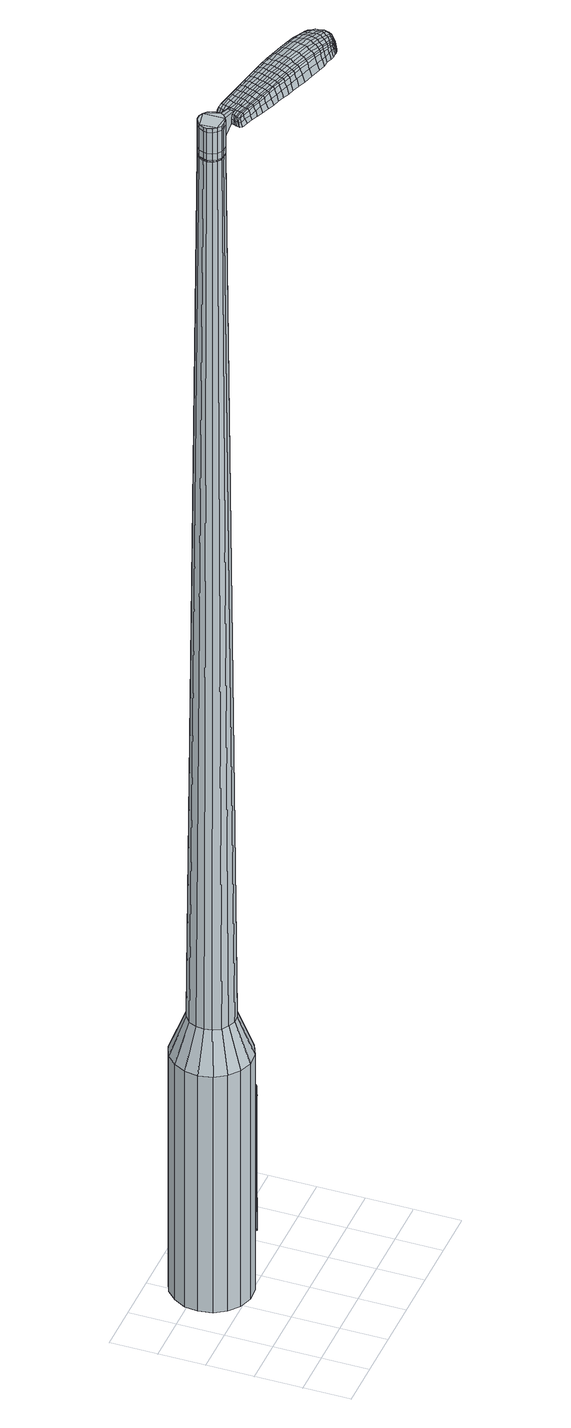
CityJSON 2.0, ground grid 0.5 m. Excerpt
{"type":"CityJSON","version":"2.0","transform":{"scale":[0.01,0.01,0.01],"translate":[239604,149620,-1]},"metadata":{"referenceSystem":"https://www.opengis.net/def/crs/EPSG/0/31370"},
"CityObjects":{
"object1":{"type":"GenericCityObject","attributes":{"cluster":907,"mean_distance_to_centroid":0.371,"new_centroid_x":239604.67,"new_centroid_y":149621.38,"mean_distance_to_camera":8.66,"H1":6.73,"H2":4.65,"Z_final":114.92,"cluster2":-1,"proj_x":239602.88,"proj_y":149626.94,"id_line":43030,"bearing_l":252.15,"distance":5.84,"orientation":"left","G_obj":342.15},"geometry":[{"type":"MultiSurface","lod":"2","boundaries":[[[0,1,2,3]],[[1,4,5,2]],[[4,6,7,5]],[[6,8,9,7]],[[8,10,11,9]],[[10,12,13,11]],[[12,14,15,13]],[[14,16,17,15]],[[16,18,19,17]],[[18,20,21,19]],[[20,22,23,21]],[[22,24,25,23]],[[24,26,27,25]],[[26,28,29,27]],[[28,30,31,29]],[[30,32,33,31]],[[32,34,35,33]],[[34,0,3,35]],[[36,37,38,39]],[[38,40,41,42]],[[41,43,42]],[[42,44,45,46]],[[45,47,46]],[[46,48,49,50]],[[49,51,50]],[[42,46,50,38]],[[50,52,39,38]],[[53,36,39]],[[2,5,7,35]],[[7,9,11,15]],[[11,13,15]],[[15,17,19,23]],[[19,21,23]],[[23,25,27,31]],[[27,29,31]],[[15,23,31,7]],[[31,33,35,7]],[[3,2,35]],[[1,0,54,55]],[[0,34,56,54]],[[34,32,57,56]],[[32,30,58,57]],[[30,28,59,58]],[[28,26,60,59]],[[26,24,61,60]],[[24,22,62,61]],[[22,20,63,62]],[[20,18,64,63]],[[18,16,65,64]],[[16,14,66,65]],[[14,12,67,66]],[[12,10,68,67]],[[10,8,69,68]],[[8,6,70,69]],[[6,4,71,70]],[[4,1,55,71]],[[55,54,72,73]],[[54,56,74,72]],[[56,57,75,74]],[[57,58,76,75]],[[58,59,77,76]],[[59,60,78,77]],[[60,61,79,78]],[[61,62,80,79]],[[62,63,81,80]],[[63,64,82,81]],[[64,65,83,82]],[[65,66,84,83]],[[66,67,85,84]],[[67,68,86,85]],[[68,69,87,86]],[[69,70,88,87]],[[70,71,89,88]],[[71,55,73,89]],[[90,91,92,93]],[[74,94,91,90]],[[75,95,94,74]],[[96,97,95,75]],[[77,98,97,96]],[[99,100,98,77]],[[101,102,100,99]],[[103,104,102,101]],[[105,106,104,103]],[[107,108,106,105]],[[109,110,108,107]],[[111,112,110,109]],[[113,114,112,111]],[[115,116,114,113]],[[117,118,116,115]],[[119,120,118,117]],[[89,121,120,119]],[[93,92,121,89]],[[122,123,124,125]],[[126,122,125,127]],[[128,126,127,129]],[[130,128,129,131]],[[132,130,131,133]],[[134,132,133,135]],[[136,134,135,137]],[[138,136,137,139]],[[140,138,139,141]],[[142,140,141,143]],[[144,142,143,145]],[[146,144,145,147]],[[148,146,147,149]],[[150,148,149,151]],[[152,150,151,153]],[[154,152,153,155]],[[73,72,90,93]],[[72,74,90]],[[76,96,75]],[[76,77,96]],[[78,99,77]],[[78,79,101,99]],[[79,80,103,101]],[[80,81,105,103]],[[81,82,107,105]],[[82,83,109,107]],[[83,84,111,109]],[[84,85,113,111]],[[85,86,115,113]],[[86,87,117,115]],[[87,88,119,117]],[[88,89,119]],[[73,93,89]],[[156,157,92,91]],[[157,121,92]],[[158,120,121]],[[158,159,118,120]],[[159,160,116,118]],[[160,161,114,116]],[[161,162,112,114]],[[162,163,110,112]],[[163,164,108,110]],[[164,165,106,108]],[[165,166,104,106]],[[166,167,102,104]],[[167,168,100,102]],[[168,98,100]],[[169,97,98]],[[169,95,97]],[[156,91,94]],[[39,52,154,170]],[[157,156,171,155]],[[53,39,170,123]],[[156,94,124,171]],[[36,53,123,122]],[[94,95,125,124]],[[37,36,122,126]],[[95,169,127,125]],[[38,37,126,128]],[[169,98,129,127]],[[40,38,128,130]],[[98,168,131,129]],[[41,40,130,132]],[[168,167,133,131]],[[43,41,132,134]],[[167,166,135,133]],[[42,43,134,136]],[[166,165,137,135]],[[44,42,136,138]],[[165,164,139,137]],[[45,44,138,140]],[[164,163,141,139]],[[47,45,140,142]],[[163,162,143,141]],[[46,47,142,144]],[[162,161,145,143]],[[48,46,144,146]],[[161,160,147,145]],[[49,48,146,148]],[[160,159,149,147]],[[51,49,148,150]],[[159,158,151,149]],[[50,51,150,152]],[[158,121,153,151]],[[52,50,152,154]],[[121,157,155,153]],[[154,155,172,173]],[[155,171,174,172]],[[171,124,175,174]],[[124,123,176,175]],[[123,170,177,176]],[[170,154,173,177]],[[178,179,180,181]],[[182,178,181,183]],[[178,182,184,185]],[[179,178,185,186]],[[187,188,189,190]],[[191,187,190,192]],[[187,191,193,194]],[[188,187,194,195]],[[196,197,198,199]],[[200,196,199,201]],[[196,200,202,203]],[[197,196,203,204]],[[205,206,207,208]],[[209,205,208,210]],[[205,209,211,212]],[[206,205,212,213]],[[214,215,216,217]],[[218,214,217,219]],[[214,218,220,221]],[[215,214,221,222]],[[223,224,225,226]],[[227,223,226,228]],[[223,227,229,230]],[[224,223,230,231]],[[232,233,234,235]],[[224,232,235,225]],[[232,224,231,236]],[[233,232,236,237]],[[238,239,240,241]],[[233,238,241,234]],[[238,233,237,242]],[[239,238,242,243]],[[244,182,183,245]],[[239,244,245,240]],[[244,239,243,246]],[[182,244,246,184]],[[247,248,249,250]],[[251,247,250,252]],[[247,251,253,254]],[[248,247,254,255]],[[256,257,258,259]],[[248,256,259,249]],[[256,248,255,260]],[[257,256,260,261]],[[262,263,264,265]],[[257,262,265,258]],[[262,257,261,266]],[[263,262,266,267]],[[268,269,270,271]],[[263,268,271,264]],[[268,263,267,272]],[[269,268,272,273]],[[274,179,186,275]],[[269,274,275,270]],[[274,269,273,276]],[[179,274,276,180]],[[277,278,279,280]],[[281,277,280,282]],[[277,281,283,284]],[[278,277,284,285]],[[286,287,288,289]],[[278,286,289,279]],[[286,278,285,290]],[[287,286,290,291]],[[292,293,294,295]],[[287,292,295,288]],[[292,287,291,296]],[[293,292,296,297]],[[298,191,192,299]],[[293,298,299,294]],[[298,293,297,300]],[[191,298,300,193]],[[301,302,303,304]],[[305,301,304,306]],[[301,305,307,308]],[[302,301,308,309]],[[310,311,312,313]],[[302,310,313,303]],[[310,302,309,314]],[[311,310,314,315]],[[316,317,318,319]],[[311,316,319,312]],[[316,311,315,320]],[[317,316,320,321]],[[322,323,324,325]],[[317,322,325,318]],[[322,317,321,326]],[[323,322,326,327]],[[328,188,195,329]],[[323,328,329,324]],[[328,323,327,330]],[[188,328,330,189]],[[331,217,216,332]],[[333,331,332,334]],[[331,333,335,336]],[[217,331,336,219]],[[337,333,334,338]],[[339,337,338,340]],[[337,339,341,342]],[[333,337,342,335]],[[343,339,340,344]],[[345,343,344,346]],[[343,345,347,348]],[[339,343,348,341]],[[349,345,346,350]],[[351,349,350,352]],[[349,351,353,354]],[[345,349,354,347]],[[355,351,352,356]],[[206,355,356,207]],[[355,206,213,357]],[[351,355,357,353]],[[358,359,204,203]],[[360,358,203,202]],[[358,360,361,362]],[[359,358,362,363]],[[364,365,363,362]],[[366,364,362,361]],[[364,366,367,368]],[[365,364,368,369]],[[370,371,369,368]],[[372,370,368,367]],[[370,372,373,374]],[[371,370,374,375]],[[376,377,375,374]],[[378,376,374,373]],[[376,378,211,209]],[[377,376,209,210]],[[379,380,381,382]],[[281,379,382,283]],[[379,281,282,383]],[[380,379,383,384]],[[385,200,201,386]],[[380,385,386,381]],[[385,380,384,387]],[[200,385,387,202]],[[388,389,390,391]],[[227,388,391,229]],[[388,227,228,392]],[[389,388,392,393]],[[394,395,396,397]],[[389,394,397,390]],[[394,389,393,398]],[[395,394,398,399]],[[400,197,204,401]],[[395,400,401,396]],[[400,395,399,402]],[[197,400,402,198]],[[403,404,405,406]],[[185,403,406,186]],[[403,185,184,407]],[[404,403,407,408]],[[409,410,411,412]],[[404,409,412,405]],[[409,404,408,413]],[[410,409,413,414]],[[415,208,207,416]],[[410,415,416,411]],[[415,410,414,417]],[[208,415,417,210]],[[418,419,420,421]],[[190,418,421,192]],[[418,190,189,422]],[[419,418,422,423]],[[424,212,211,425]],[[419,424,425,420]],[[424,419,423,426]],[[212,424,426,213]],[[427,428,429,430]],[[305,427,430,307]],[[427,305,306,431]],[[428,427,431,432]],[[433,218,219,434]],[[428,433,434,429]],[[433,428,432,435]],[[218,433,435,220]],[[436,437,438,439]],[[251,436,439,253]],[[436,251,252,440]],[[437,436,440,441]],[[442,443,444,445]],[[437,442,445,438]],[[442,437,441,446]],[[443,442,446,447]],[[448,215,222,449]],[[443,448,449,444]],[[448,443,447,450]],[[215,448,450,216]],[[451,452,441,440]],[[250,451,440,252]],[[451,250,249,453]],[[452,451,453,454]],[[455,456,447,446]],[[452,455,446,441]],[[455,452,454,457]],[[456,455,457,458]],[[459,332,216,450]],[[456,459,450,447]],[[459,456,458,460]],[[332,459,460,334]],[[461,462,463,464]],[[308,461,464,309]],[[461,308,307,430]],[[462,461,430,429]],[[465,336,335,466]],[[462,465,466,463]],[[465,462,429,434]],[[336,465,434,219]],[[467,468,454,453]],[[259,467,453,249]],[[467,259,258,469]],[[468,467,469,470]],[[471,472,458,457]],[[468,471,457,454]],[[471,468,470,473]],[[472,471,473,474]],[[475,338,334,460]],[[472,475,460,458]],[[475,472,474,476]],[[338,475,476,340]],[[477,478,479,480]],[[314,477,480,315]],[[477,314,309,464]],[[478,477,464,463]],[[481,342,341,482]],[[478,481,482,479]],[[481,478,463,466]],[[342,481,466,335]],[[483,484,470,469]],[[265,483,469,258]],[[483,265,264,485]],[[484,483,485,486]],[[487,488,474,473]],[[484,487,473,470]],[[487,484,486,489]],[[488,487,489,490]],[[491,344,340,476]],[[488,491,476,474]],[[491,488,490,492]],[[344,491,492,346]],[[493,494,495,496]],[[320,493,496,321]],[[493,320,315,480]],[[494,493,480,479]],[[497,348,347,498]],[[494,497,498,495]],[[497,494,479,482]],[[348,497,482,341]],[[499,500,486,485]],[[271,499,485,264]],[[499,271,270,501]],[[500,499,501,502]],[[503,504,490,489]],[[500,503,489,486]],[[503,500,502,505]],[[504,503,505,506]],[[507,350,346,492]],[[504,507,492,490]],[[507,504,506,508]],[[350,507,508,352]],[[509,510,511,512]],[[326,509,512,327]],[[509,326,321,496]],[[510,509,496,495]],[[513,354,353,514]],[[510,513,514,511]],[[513,510,495,498]],[[354,513,498,347]],[[515,516,502,501]],[[275,515,501,270]],[[515,275,186,406]],[[516,515,406,405]],[[517,518,506,505]],[[516,517,505,502]],[[517,516,405,412]],[[518,517,412,411]],[[519,356,352,508]],[[518,519,508,506]],[[519,518,411,416]],[[356,519,416,207]],[[520,521,423,422]],[[330,520,422,189]],[[520,330,327,512]],[[521,520,512,511]],[[522,357,213,426]],[[521,522,426,423]],[[522,521,511,514]],[[357,522,514,353]],[[523,524,384,383]],[[280,523,383,282]],[[523,280,279,525]],[[524,523,525,526]],[[527,360,202,387]],[[524,527,387,384]],[[527,524,526,528]],[[360,527,528,361]],[[529,530,531,532]],[[230,529,532,231]],[[529,230,229,391]],[[530,529,391,390]],[[533,534,535,536]],[[530,533,536,531]],[[533,530,390,397]],[[534,533,397,396]],[[537,359,363,538]],[[534,537,538,535]],[[537,534,396,401]],[[359,537,401,204]],[[539,540,526,525]],[[289,539,525,279]],[[539,289,288,541]],[[540,539,541,542]],[[543,366,361,528]],[[540,543,528,526]],[[543,540,542,544]],[[366,543,544,367]],[[545,546,547,548]],[[236,545,548,237]],[[545,236,231,532]],[[546,545,532,531]],[[549,550,551,552]],[[546,549,552,547]],[[549,546,531,536]],[[550,549,536,535]],[[553,365,369,554]],[[550,553,554,551]],[[553,550,535,538]],[[365,553,538,363]],[[555,556,542,541]],[[295,555,541,288]],[[555,295,294,557]],[[556,555,557,558]],[[559,372,367,544]],[[556,559,544,542]],[[559,556,558,560]],[[372,559,560,373]],[[561,562,563,564]],[[242,561,564,243]],[[561,242,237,548]],[[562,561,548,547]],[[565,566,567,568]],[[562,565,568,563]],[[565,562,547,552]],[[566,565,552,551]],[[569,371,375,570]],[[566,569,570,567]],[[569,566,551,554]],[[371,569,554,369]],[[571,572,558,557]],[[299,571,557,294]],[[571,299,192,421]],[[572,571,421,420]],[[573,378,373,560]],[[572,573,560,558]],[[573,572,420,425]],[[378,573,425,211]],[[574,575,408,407]],[[246,574,407,184]],[[574,246,243,564]],[[575,574,564,563]],[[576,577,414,413]],[[575,576,413,408]],[[576,575,563,568]],[[577,576,568,567]],[[578,377,210,417]],[[577,578,417,414]],[[578,577,567,570]],[[377,578,570,375]],[[579,580,581,582]],[[582,581,583,584]],[[585,583,581,586]],[[586,581,580,587]],[[588,589,590,591]],[[591,590,592,593]],[[594,592,590,595]],[[595,590,589,596]],[[597,598,599,600]],[[600,599,601,602]],[[603,601,599,604]],[[604,599,598,605]],[[606,607,608,609]],[[609,608,610,611]],[[612,610,608,613]],[[613,608,607,614]],[[615,616,617,618]],[[618,617,619,620]],[[621,619,617,622]],[[622,617,616,623]],[[624,625,626,627]],[[627,626,628,629]],[[630,628,626,631]],[[631,626,625,632]],[[633,634,635,636]],[[636,635,625,624]],[[632,625,635,637]],[[637,635,634,638]],[[639,640,641,642]],[[642,641,634,633]],[[638,634,641,643]],[[643,641,640,644]],[[584,583,645,646]],[[646,645,640,639]],[[644,640,645,647]],[[647,645,583,585]],[[648,649,650,651]],[[651,650,652,653]],[[654,652,650,655]],[[655,650,649,656]],[[657,658,659,660]],[[660,659,649,648]],[[656,649,659,661]],[[661,659,658,662]],[[663,664,665,666]],[[666,665,658,657]],[[662,658,665,667]],[[667,665,664,668]],[[669,670,671,672]],[[672,671,664,663]],[[668,664,671,673]],[[673,671,670,674]],[[587,580,675,676]],[[676,675,670,669]],[[674,670,675,677]],[[677,675,580,579]],[[678,679,680,681]],[[681,680,682,683]],[[684,682,680,685]],[[685,680,679,686]],[[687,688,689,690]],[[690,689,679,678]],[[686,679,689,691]],[[691,689,688,692]],[[693,694,695,696]],[[696,695,688,687]],[[692,688,695,697]],[[697,695,694,698]],[[593,592,699,700]],[[700,699,694,693]],[[698,694,699,701]],[[701,699,592,594]],[[702,703,704,705]],[[705,704,706,707]],[[708,706,704,709]],[[709,704,703,710]],[[711,712,713,714]],[[714,713,703,702]],[[710,703,713,715]],[[715,713,712,716]],[[717,718,719,720]],[[720,719,712,711]],[[716,712,719,721]],[[721,719,718,722]],[[723,724,725,726]],[[726,725,718,717]],[[722,718,725,727]],[[727,725,724,728]],[[596,589,729,730]],[[730,729,724,723]],[[728,724,729,731]],[[731,729,589,588]],[[615,618,177,732]],[[732,177,733,734]],[[735,733,177,176]],[[176,177,618,620]],[[734,733,736,737]],[[737,736,738,739]],[[740,738,736,741]],[[741,736,733,735]],[[739,738,742,743]],[[743,742,744,745]],[[746,744,742,747]],[[747,742,738,740]],[[745,744,748,749]],[[749,748,750,751]],[[752,750,748,753]],[[753,748,744,746]],[[751,750,754,755]],[[755,754,607,606]],[[614,607,754,756]],[[756,754,750,752]],[[605,757,758,604]],[[604,758,759,603]],[[760,759,758,761]],[[761,758,757,762]],[[762,763,764,761]],[[761,764,765,760]],[[766,765,764,767]],[[767,764,763,768]],[[768,769,770,767]],[[767,770,771,766]],[[772,771,770,773]],[[773,770,769,774]],[[774,775,776,773]],[[773,776,777,772]],[[612,777,776,610]],[[610,776,775,611]],[[778,779,780,781]],[[781,780,682,684]],[[683,682,780,782]],[[782,780,779,783]],[[602,601,784,785]],[[785,784,779,778]],[[783,779,784,786]],[[786,784,601,603]],[[787,788,789,790]],[[790,789,628,630]],[[629,628,789,791]],[[791,789,788,792]],[[793,794,795,796]],[[796,795,788,787]],[[792,788,795,797]],[[797,795,794,798]],[[605,598,799,800]],[[800,799,794,793]],[[798,794,799,801]],[[801,799,598,597]],[[802,803,804,805]],[[805,804,586,587]],[[585,586,804,806]],[[806,804,803,807]],[[808,809,810,811]],[[811,810,803,802]],[[807,803,810,812]],[[812,810,809,813]],[[606,609,814,815]],[[815,814,809,808]],[[813,809,814,816]],[[816,814,609,611]],[[817,818,819,820]],[[820,819,591,593]],[[588,591,819,821]],[[821,819,818,822]],[[612,613,823,824]],[[824,823,818,817]],[[822,818,823,825]],[[825,823,613,614]],[[826,827,706,828]],[[828,706,708]],[[707,706,827,829]],[[620,619,830,831]],[[831,830,827,826]],[[829,827,830,832]],[[832,830,619,621]],[[833,834,652,835]],[[835,652,654]],[[653,652,836]],[[836,652,834,837]],[[838,839,840,841]],[[841,840,834,833]],[[837,834,840,842]],[[842,840,839,843]],[[623,616,844,845]],[[845,844,839,838]],[[843,839,844,846]],[[846,844,616,615]],[[837,847,848,836]],[[836,848,651,653]],[[648,651,848,849]],[[848,847,849]],[[843,850,851,842]],[[842,851,847,837]],[[849,847,851,852]],[[852,851,850,853]],[[615,732,173,846]],[[846,173,850,843]],[[853,850,173,854]],[[854,173,732,734]],[[855,856,857,858]],[[858,857,709,710]],[[708,709,857,828]],[[828,857,856,826]],[[735,176,859,860]],[[860,859,856,855]],[[826,856,859,831]],[[831,859,176,620]],[[861,862,849]],[[849,862,660,648]],[[657,660,862,863]],[[863,862,861,864]],[[853,865,866,852]],[[852,866,861,849]],[[864,861,866,867]],[[867,866,865,868]],[[734,737,869,854]],[[854,869,865,853]],[[868,865,869,870]],[[870,869,737,739]],[[871,872,873,874]],[[874,873,715,716]],[[710,715,873,858]],[[858,873,872,855]],[[740,741,875,876]],[[876,875,872,871]],[[855,872,875,860]],[[860,875,741,735]],[[864,877,878,863]],[[863,878,666,657]],[[663,666,878,879]],[[879,878,877,880]],[[868,881,882,867]],[[867,882,877,864]],[[880,877,882,883]],[[883,882,881,884]],[[739,743,885,870]],[[870,885,881,868]],[[884,881,885,886]],[[886,885,743,745]],[[887,888,889,890]],[[890,889,721,722]],[[716,721,889,874]],[[874,889,888,871]],[[746,747,891,892]],[[892,891,888,887]],[[871,888,891,876]],[[876,891,747,740]],[[880,893,894,879]],[[879,894,672,663]],[[669,672,894,895]],[[895,894,893,896]],[[884,897,898,883]],[[883,898,893,880]],[[896,893,898,899]],[[899,898,897,900]],[[745,749,901,886]],[[886,901,897,884]],[[900,897,901,902]],[[902,901,749,751]],[[903,904,905,906]],[[906,905,727,728]],[[722,727,905,890]],[[890,905,904,887]],[[752,753,907,908]],[[908,907,904,903]],[[887,904,907,892]],[[892,907,753,746]],[[896,909,910,895]],[[895,910,676,669]],[[587,676,910,805]],[[805,910,909,802]],[[900,911,912,899]],[[899,912,909,896]],[[802,909,912,811]],[[811,912,911,808]],[[751,755,913,902]],[[902,913,911,900]],[[808,911,913,815]],[[815,913,755,606]],[[822,914,915,821]],[[821,915,731,588]],[[728,731,915,906]],[[906,915,914,903]],[[614,756,916,825]],[[825,916,914,822]],[[903,914,916,908]],[[908,916,756,752]],[[783,917,918,782]],[[782,918,681,683]],[[678,681,918,919]],[[919,918,917,920]],[[603,759,921,786]],[[786,921,917,783]],[[920,917,921,922]],[[922,921,759,760]],[[923,924,925,926]],[[926,925,631,632]],[[630,631,925,790]],[[790,925,924,787]],[[927,928,929,930]],[[930,929,924,923]],[[787,924,929,796]],[[796,929,928,793]],[[762,757,931,932]],[[932,931,928,927]],[[793,928,931,800]],[[800,931,757,605]],[[920,933,934,919]],[[919,934,690,678]],[[687,690,934,935]],[[935,934,933,936]],[[760,765,937,922]],[[922,937,933,920]],[[936,933,937,938]],[[938,937,765,766]],[[939,940,941,942]],[[942,941,637,638]],[[632,637,941,926]],[[926,941,940,923]],[[943,944,945,946]],[[946,945,940,939]],[[923,940,945,930]],[[930,945,944,927]],[[768,763,947,948]],[[948,947,944,943]],[[927,944,947,932]],[[932,947,763,762]],[[936,949,950,935]],[[935,950,696,687]],[[693,696,950,951]],[[951,950,949,952]],[[766,771,953,938]],[[938,953,949,936]],[[952,949,953,954]],[[954,953,771,772]],[[955,956,957,958]],[[958,957,643,644]],[[638,643,957,942]],[[942,957,956,939]],[[959,960,961,962]],[[962,961,956,955]],[[939,956,961,946]],[[946,961,960,943]],[[774,769,963,964]],[[964,963,960,959]],[[943,960,963,948]],[[948,963,769,768]],[[952,965,966,951]],[[951,966,700,693]],[[593,700,966,820]],[[820,966,965,817]],[[772,777,967,954]],[[954,967,965,952]],[[817,965,967,824]],[[824,967,777,612]],[[807,968,969,806]],[[806,969,647,585]],[[644,647,969,958]],[[958,969,968,955]],[[813,970,971,812]],[[812,971,968,807]],[[955,968,971,962]],[[962,971,970,959]],[[611,775,972,816]],[[816,972,970,813]],[[959,970,972,964]],[[964,972,775,774]],[[579,582,181,180]],[[582,584,183,181]],[[594,595,194,193]],[[595,596,195,194]],[[597,600,199,198]],[[600,602,201,199]],[[621,622,221,220]],[[622,623,222,221]],[[624,627,226,225]],[[627,629,228,226]],[[633,636,235,234]],[[636,624,225,235]],[[639,642,241,240]],[[642,633,234,241]],[[584,646,245,183]],[[646,639,240,245]],[[654,655,254,253]],[[655,656,255,254]],[[656,661,260,255]],[[661,662,261,260]],[[662,667,266,261]],[[667,668,267,266]],[[668,673,272,267]],[[673,674,273,272]],[[674,677,276,273]],[[677,579,180,276]],[[684,685,284,283]],[[685,686,285,284]],[[686,691,290,285]],[[691,692,291,290]],[[692,697,296,291]],[[697,698,297,296]],[[698,701,300,297]],[[701,594,193,300]],[[702,705,304,303]],[[705,707,306,304]],[[711,714,313,312]],[[714,702,303,313]],[[717,720,319,318]],[[720,711,312,319]],[[723,726,325,324]],[[726,717,318,325]],[[596,730,329,195]],[[730,723,324,329]],[[778,781,382,381]],[[781,684,283,382]],[[602,785,386,201]],[[785,778,381,386]],[[629,791,392,228]],[[791,792,393,392]],[[792,797,398,393]],[[797,798,399,398]],[[798,801,402,399]],[[801,597,198,402]],[[707,431,306]],[[707,829,432,431]],[[829,832,435,432]],[[832,621,220,435]],[[833,835,439,438]],[[835,654,253,439]],[[838,841,445,444]],[[841,833,438,445]],[[623,845,449,222]],[[845,838,444,449]],[[973,974,975,976]],[[977,978,976,975]],[[979,980,981,982]],[[983,984,985,986]],[[974,987,988,975]],[[989,977,975,988]],[[990,979,982,991]],[[992,993,984,983]],[[987,994,995,988]],[[995,996,989,988]],[[997,990,991,998]],[[999,993,992,1000]],[[994,1001,1002,995]],[[1002,1003,996,995]],[[1004,997,998,1005]],[[1006,999,1000,1007]],[[1008,1009,1010,1011]],[[1012,1013,1009,1008]],[[1012,1014,1015,1013]],[[1014,1016,1017,1015]],[[1018,1019,1020,1021]],[[1022,1023,1019,1018]],[[1024,1025,1023,1022]],[[1026,1027,1025,1024]],[[1021,1010,1009,1018]],[[1018,1009,1013,1022]],[[1013,1015,1024,1022]],[[1015,1017,1026,1024]],[[982,981,978,977]],[[991,982,977,989]],[[996,998,991,989]],[[1003,1005,998,996]],[[983,986,980,979]],[[992,983,979,990]],[[1000,992,990,997]],[[1007,1000,997,1004]],[[984,1008,1011,985]],[[993,1012,1008,984]],[[1014,1012,993,999]],[[1016,1014,999,1006]],[[1028,1029,1030,1031]],[[1030,1032,1033,1034]],[[1030,1034,1035,1036]],[[1030,1036,1031]],[[1037,1028,1031,1038]],[[1039,1038,1031,1040]],[[1041,1040,1031]],[[1042,1030,1029,1043]],[[1044,1042,1043,1045]],[[1046,1044,1045,1047]],[[1048,1046,1047,1049]],[[1050,1048,1049,1051]],[[1051,1052,1053,1054]],[[1051,1054,1055,1056]],[[1051,1056,1057,1058]],[[1057,1059,1060,1061]],[[1057,1061,1062,1063]],[[1057,1063,1058]],[[1051,1058,1050]],[[1064,1065,1029,1028]],[[1066,1067,1032,1030]],[[1068,1069,1041,1031]],[[1065,1070,1043,1029]],[[1071,1066,1030,1042]],[[1070,1072,1045,1043]],[[1073,1071,1042,1044]],[[1072,1074,1047,1045]],[[1075,1073,1044,1046]],[[1074,1076,1049,1047]],[[1077,1075,1046,1048]],[[1076,1078,1051,1049]],[[1079,1077,1048,1050]],[[1078,1080,1052,1051]],[[1081,1082,1059,1057]],[[1083,1079,1050,1058]],[[1053,1052,1080,1084]],[[1054,1053,1084,1085]],[[1055,1054,1085,1086]],[[1056,1055,1086,1087]],[[1057,1056,1087,1081]],[[1088,1064,1028,1037]],[[1089,1088,1037,1038]],[[1090,1089,1038,1039]],[[1091,1090,1039,1040]],[[1069,1091,1040,1041]],[[1033,1032,1067,1092]],[[1060,1059,1082,1093]],[[1034,1033,1092,1094]],[[1035,1034,1094,1095]],[[1036,1035,1095,1096]],[[1031,1036,1096,1068]],[[1061,1060,1093,1097]],[[1062,1061,1097,1098]],[[1063,1062,1098,1099]],[[1058,1063,1099,1083]]]}]}
},
"vertices":[
[109,126,384],[102,113,384],[102,113,96],[109,126,96],[91,104,384],[91,104,96],[78,98,384],[78,98,96],[63,97,384],[63,97,96],[49,102,384],[49,102,96],[38,111,384],[38,111,96],[30,123,384],[30,123,96],[27,138,384],[27,138,96],[29,152,384],[29,152,96],[36,165,384],[36,165,96],[46,175,384],[46,175,96],[60,181,384],[60,181,96],[75,181,384],[75,181,96],[89,177,384],[89,177,96],[100,168,384],[100,168,96],[108,155,384],[108,155,96],[111,141,384],[111,141,96],[81,144,1524],[79,148,1524],[75,151,1524],[82,135,1524],[71,153,1524],[66,153,1524],[58,148,1524],[62,151,1524],[56,143,1524],[55,139,1524],[59,130,1524],[56,134,1524],[63,127,1524],[67,126,1524],[76,128,1524],[72,126,1524],[80,131,1524],[82,140,1524],[93,132,429],[89,124,429],[94,140,429],[92,149,429],[88,156,429],[81,162,429],[72,164,429],[64,164,429],[56,161,429],[49,155,429],[45,147,429],[44,138,429],[46,130,429],[50,122,429],[57,117,429],[65,114,429],[74,115,429],[82,118,429],[82,135,1483],[80,131,1483],[82,140,1483],[81,144,1483],[79,148,1483],[75,151,1483],[71,153,1483],[66,153,1483],[62,151,1483],[58,148,1483],[56,143,1483],[55,139,1483],[56,134,1483],[59,130,1483],[63,127,1483],[67,126,1483],[72,126,1483],[76,128,1483],[81,135,1483],[81,135,1485],[79,131,1485],[79,131,1483],[82,140,1485],[81,144,1485],[78,148,1483],[78,148,1485],[75,151,1485],[71,152,1483],[71,152,1485],[66,152,1483],[66,152,1485],[62,150,1483],[62,150,1485],[59,147,1483],[59,147,1485],[57,143,1483],[57,143,1485],[56,139,1483],[56,139,1485],[57,134,1483],[57,134,1485],[59,131,1483],[59,131,1485],[63,128,1483],[63,128,1485],[67,127,1483],[67,127,1485],[72,127,1483],[72,127,1485],[76,128,1485],[81,144,1519],[82,140,1519],[82,140,1493],[81,144,1493],[79,148,1519],[79,148,1493],[75,151,1519],[75,151,1493],[71,153,1519],[71,153,1493],[66,153,1519],[66,153,1493],[62,151,1519],[62,151,1493],[58,148,1519],[58,148,1493],[56,143,1519],[56,143,1493],[55,139,1519],[55,139,1493],[56,134,1519],[56,134,1493],[59,130,1519],[59,130,1493],[63,127,1519],[63,127,1493],[67,126,1519],[67,126,1493],[72,126,1519],[72,126,1493],[76,128,1519],[76,128,1493],[80,131,1519],[80,131,1493],[82,135,1485],[80,131,1485],[72,126,1485],[67,126,1485],[63,127,1485],[59,130,1485],[56,134,1485],[55,139,1485],[56,143,1485],[58,148,1485],[62,151,1485],[66,153,1485],[71,153,1485],[79,148,1485],[82,135,1519],[82,135,1493],[99,126,1513],[99,126,1518],[100,130,1513],[101,133,1513],[101,133,1518],[100,130,1518],[164,88,1519],[157,91,1518],[158,89,1509],[165,86,1510],[172,85,1519],[173,83,1510],[172,87,1526],[164,90,1525],[157,92,1525],[176,125,1519],[169,127,1518],[168,126,1525],[175,124,1525],[184,122,1519],[183,121,1526],[186,123,1510],[178,126,1510],[171,128,1509],[241,86,1519],[239,82,1519],[240,82,1513],[241,85,1513],[241,90,1519],[242,90,1513],[239,90,1524],[239,86,1524],[238,83,1524],[170,108,1530],[163,110,1529],[162,107,1529],[169,105,1530],[179,105,1531],[178,102,1531],[180,109,1530],[171,112,1530],[164,114,1529],[93,133,1512],[92,130,1512],[93,130,1517],[94,132,1517],[94,136,1512],[95,135,1517],[95,136,1506],[94,133,1506],[93,130,1506],[221,71,1519],[218,72,1519],[218,70,1512],[221,70,1512],[223,71,1518],[224,70,1512],[223,72,1522],[221,73,1523],[218,73,1524],[213,73,1519],[207,74,1519],[208,73,1512],[213,71,1512],[213,74,1524],[207,76,1525],[202,76,1519],[194,78,1519],[195,76,1511],[202,74,1511],[201,77,1526],[194,80,1526],[183,82,1519],[184,80,1510],[183,83,1526],[95,115,1513],[102,112,1513],[102,113,1518],[95,116,1517],[90,117,1512],[91,118,1516],[91,116,1506],[96,113,1507],[103,111,1507],[109,109,1514],[116,107,1515],[116,108,1520],[109,111,1519],[110,108,1507],[117,105,1507],[123,104,1515],[130,101,1516],[130,103,1522],[123,105,1521],[124,102,1508],[131,99,1508],[137,98,1517],[144,96,1517],[143,98,1524],[137,100,1523],[138,97,1508],[145,94,1509],[151,93,1518],[150,95,1524],[151,91,1509],[233,105,1519],[230,107,1519],[229,105,1524],[232,104,1523],[235,104,1518],[234,103,1522],[236,105,1512],[234,106,1512],[231,107,1512],[225,108,1519],[220,111,1519],[219,110,1525],[224,107,1524],[226,109,1512],[221,112,1512],[214,113,1519],[207,115,1519],[205,114,1526],[213,112,1526],[216,114,1511],[208,116,1511],[196,119,1519],[194,118,1526],[197,120,1510],[105,144,1513],[112,142,1513],[113,142,1507],[106,144,1507],[99,145,1512],[100,145,1506],[100,144,1516],[104,143,1517],[111,141,1518],[119,140,1514],[126,138,1515],[128,139,1507],[121,141,1507],[118,139,1519],[125,137,1520],[134,136,1515],[141,134,1516],[142,135,1508],[135,137,1508],[133,135,1521],[140,133,1522],[148,132,1517],[155,130,1517],[157,131,1509],[150,133,1508],[147,131,1523],[154,129,1524],[162,129,1518],[164,130,1509],[161,127,1524],[99,131,1519],[99,128,1519],[106,128,1520],[106,126,1520],[107,131,1520],[100,133,1519],[114,126,1522],[113,124,1522],[121,124,1523],[120,121,1523],[122,127,1523],[115,129,1521],[128,122,1524],[127,119,1524],[135,119,1525],[134,117,1525],[136,123,1525],[129,125,1524],[142,117,1526],[141,114,1526],[149,115,1527],[148,112,1527],[150,118,1527],[143,120,1526],[156,113,1528],[155,110,1528],[157,116,1528],[236,87,1527],[235,84,1527],[236,91,1526],[232,93,1527],[232,88,1528],[231,85,1528],[226,90,1529],[225,87,1529],[226,94,1528],[220,97,1530],[219,93,1530],[218,89,1530],[212,95,1531],[211,91,1531],[213,99,1530],[204,102,1531],[203,98,1531],[202,94,1531],[191,102,1531],[190,98,1531],[192,105,1531],[236,102,1518],[238,99,1519],[239,100,1513],[238,103,1513],[235,102,1523],[236,99,1523],[240,95,1519],[241,95,1513],[238,95,1524],[226,71,1518],[228,72,1518],[227,73,1523],[225,73,1523],[226,70,1513],[229,71,1513],[232,74,1519],[235,76,1519],[233,77,1524],[230,75,1523],[232,73,1513],[236,76,1513],[237,79,1519],[236,79,1524],[238,79,1513],[164,91,1528],[165,93,1528],[158,96,1528],[157,94,1527],[172,89,1528],[173,90,1529],[166,96,1529],[167,99,1530],[160,101,1529],[159,98,1528],[174,93,1529],[175,96,1530],[168,102,1530],[161,104,1529],[177,99,1531],[174,122,1528],[173,120,1529],[182,117,1529],[182,120,1528],[167,124,1527],[166,122,1528],[172,116,1529],[181,114,1530],[165,118,1528],[97,144,1512],[96,142,1512],[97,141,1517],[98,143,1517],[98,145,1506],[97,143,1506],[95,139,1512],[96,138,1517],[96,139,1506],[89,119,1512],[89,120,1512],[90,119,1506],[89,118,1506],[90,119,1517],[90,121,1517],[90,123,1512],[91,125,1512],[91,124,1506],[90,122,1506],[91,123,1517],[92,125,1517],[91,128,1512],[92,127,1506],[93,128,1517],[95,117,1519],[96,119,1519],[102,115,1520],[103,116,1520],[96,121,1519],[97,123,1519],[103,118,1520],[104,121,1520],[98,126,1519],[105,123,1520],[103,142,1519],[102,140,1519],[110,138,1520],[110,140,1520],[101,137,1519],[109,135,1520],[109,112,1521],[110,114,1521],[116,109,1522],[117,111,1522],[110,116,1521],[111,118,1521],[117,113,1522],[118,116,1523],[112,121,1522],[119,119,1523],[117,138,1521],[117,136,1521],[124,134,1522],[125,136,1522],[116,133,1521],[123,130,1522],[123,107,1523],[123,109,1523],[130,104,1524],[130,106,1524],[124,111,1523],[125,114,1524],[131,108,1525],[132,111,1525],[126,116,1524],[133,114,1525],[132,134,1523],[131,132,1523],[138,130,1524],[139,132,1524],[130,128,1524],[137,126,1525],[137,102,1525],[137,103,1525],[144,99,1526],[144,101,1526],[138,106,1526],[139,109,1526],[145,103,1527],[146,106,1527],[140,111,1526],[147,109,1527],[146,130,1525],[145,128,1525],[152,126,1526],[153,128,1526],[144,124,1526],[151,122,1527],[150,96,1527],[151,98,1527],[152,101,1527],[153,104,1528],[154,107,1528],[160,126,1527],[159,124,1527],[158,120,1528],[233,103,1525],[234,100,1525],[229,104,1526],[230,102,1526],[236,96,1526],[232,97,1527],[222,73,1525],[225,74,1525],[221,75,1526],[219,74,1525],[228,76,1525],[231,78,1526],[227,79,1527],[224,77,1526],[233,80,1526],[229,82,1527],[225,106,1526],[225,104,1527],[219,108,1527],[219,106,1528],[226,99,1528],[220,102,1529],[214,75,1526],[216,76,1527],[210,78,1528],[208,77,1527],[218,78,1527],[221,81,1528],[214,83,1529],[212,80,1528],[223,84,1528],[216,86,1530],[213,110,1528],[213,108,1529],[205,113,1528],[205,110,1529],[213,104,1529],[205,106,1530],[202,78,1528],[204,80,1528],[196,82,1529],[194,81,1528],[206,82,1529],[208,85,1530],[199,88,1530],[197,85,1530],[209,88,1530],[201,91,1531],[194,116,1529],[194,114,1529],[193,110,1530],[183,85,1528],[184,86,1529],[186,89,1530],[187,92,1530],[189,95,1531],[159,91,1509],[158,93,1518],[165,90,1518],[166,88,1509],[173,87,1519],[174,85,1510],[172,89,1525],[164,92,1525],[158,94,1525],[167,124,1525],[169,125,1518],[176,123,1518],[174,122,1525],[184,120,1519],[183,119,1525],[186,121,1510],[177,124,1509],[170,126,1509],[238,83,1513],[237,83,1519],[238,86,1519],[239,86,1513],[239,90,1519],[239,90,1513],[237,90,1524],[237,87,1524],[236,83,1524],[162,107,1528],[163,110,1528],[170,108,1529],[169,105,1529],[179,105,1529],[178,102,1529],[180,109,1529],[171,111,1529],[164,114,1528],[95,129,1516],[94,130,1512],[95,132,1512],[96,132,1516],[96,135,1512],[97,134,1516],[97,135,1506],[96,132,1506],[95,129,1506],[218,72,1512],[218,74,1519],[221,73,1518],[221,72,1512],[223,73,1518],[223,72,1512],[223,74,1522],[221,75,1523],[218,75,1523],[208,74,1512],[208,76,1519],[213,75,1519],[214,73,1512],[213,76,1524],[208,78,1525],[195,78,1511],[195,80,1519],[202,78,1519],[203,76,1511],[202,79,1525],[194,81,1526],[184,83,1519],[185,82,1510],[183,85,1526],[103,115,1518],[103,114,1513],[96,117,1513],[96,118,1517],[91,119,1512],[92,119,1515],[92,117,1506],[97,115,1506],[104,112,1507],[117,110,1520],[117,108,1514],[110,111,1514],[110,112,1519],[111,110,1507],[118,107,1507],[131,104,1522],[131,103,1516],[124,106,1515],[124,107,1521],[125,104,1508],[132,101,1508],[144,99,1523],[145,98,1517],[138,100,1516],[137,102,1522],[138,98,1508],[145,96,1508],[151,95,1517],[151,97,1524],[152,93,1509],[228,104,1523],[229,105,1519],[232,103,1518],[231,102,1523],[233,102,1518],[232,102,1522],[234,103,1512],[233,104,1512],[230,106,1512],[218,108,1525],[219,109,1519],[224,107,1519],[223,106,1524],[226,108,1512],[220,110,1512],[205,112,1526],[206,114,1519],[213,111,1519],[212,110,1525],[215,112,1511],[208,115,1511],[195,117,1519],[194,116,1526],[197,118,1510],[113,141,1507],[112,140,1513],[104,142,1513],[105,142,1506],[99,143,1512],[100,143,1506],[100,142,1515],[103,141,1517],[111,139,1518],[127,137,1507],[126,136,1514],[119,138,1514],[120,139,1507],[118,137,1519],[125,135,1520],[142,133,1508],[141,132,1516],[133,134,1515],[135,135,1508],[132,133,1521],[139,131,1522],[156,130,1508],[155,129,1517],[148,130,1516],[149,131,1508],[146,129,1522],[153,127,1523],[162,127,1517],[163,128,1509],[160,126,1524],[100,128,1518],[107,128,1519],[106,126,1519],[108,131,1519],[114,126,1520],[113,123,1520],[121,124,1521],[120,121,1521],[122,127,1521],[115,129,1520],[128,121,1523],[127,119,1523],[135,119,1524],[135,117,1524],[136,122,1524],[129,124,1523],[142,117,1525],[142,114,1525],[149,115,1526],[149,112,1526],[150,118,1526],[143,120,1525],[156,112,1527],[155,110,1527],[157,116,1527],[234,84,1526],[235,87,1526],[235,91,1525],[231,92,1526],[231,89,1526],[230,85,1526],[224,87,1528],[225,90,1528],[226,94,1527],[219,96,1528],[218,93,1529],[217,89,1529],[210,92,1530],[212,95,1530],[212,99,1529],[204,101,1530],[203,98,1530],[202,94,1530],[190,98,1530],[191,101,1530],[192,105,1530],[237,99,1513],[236,99,1518],[235,101,1518],[236,102,1512],[233,101,1523],[235,99,1523],[237,94,1519],[238,95,1513],[236,95,1523],[226,75,1523],[227,74,1518],[225,73,1518],[224,75,1523],[225,72,1512],[228,73,1512],[232,78,1523],[233,78,1519],[230,76,1519],[229,76,1523],[231,75,1513],[234,77,1513],[236,80,1519],[234,81,1524],[236,80,1513],[158,96,1527],[165,94,1527],[165,93,1527],[158,95,1526],[173,90,1527],[173,91,1528],[160,102,1528],[167,99,1528],[166,96,1528],[159,99,1527],[174,93,1528],[176,96,1529],[168,102,1529],[161,104,1528],[177,99,1529],[182,117,1528],[173,119,1527],[174,121,1527],[182,118,1527],[167,123,1526],[167,121,1527],[172,116,1528],[181,113,1528],[166,118,1527],[99,141,1516],[98,142,1512],[99,142,1516],[99,142,1506],[97,138,1512],[98,138,1516],[98,139,1506],[92,119,1506],[91,120,1512],[91,118,1506],[92,119,1516],[92,120,1516],[93,124,1506],[93,124,1512],[92,122,1512],[93,121,1506],[93,122,1516],[94,125,1516],[94,127,1512],[94,126,1506],[95,127,1516],[96,119,1518],[96,118,1518],[103,116,1519],[98,123,1518],[97,121,1518],[104,118,1519],[105,121,1519],[105,123,1519],[110,137,1519],[103,139,1518],[103,140,1518],[110,138,1519],[102,136,1518],[109,134,1519],[110,114,1520],[110,113,1520],[117,110,1521],[117,111,1521],[112,118,1520],[111,116,1520],[118,113,1521],[119,116,1521],[112,121,1520],[120,119,1521],[124,133,1521],[117,135,1520],[118,136,1520],[125,134,1521],[116,132,1520],[123,130,1521],[124,109,1522],[124,108,1522],[131,105,1523],[131,106,1523],[126,114,1522],[125,111,1522],[132,108,1523],[133,111,1524],[127,116,1523],[134,114,1524],[139,129,1523],[132,131,1522],[132,132,1522],[139,131,1523],[130,128,1522],[138,126,1523],[138,104,1524],[138,103,1524],[144,100,1525],[145,101,1525],[140,109,1525],[139,106,1524],[146,104,1525],[147,106,1526],[141,111,1525],[148,109,1526],[153,125,1525],[146,127,1524],[146,129,1524],[153,127,1525],[145,124,1524],[152,122,1525],[152,99,1526],[151,98,1526],[154,104,1527],[153,101,1526],[155,107,1527],[160,123,1526],[160,125,1526],[159,120,1526],[233,99,1524],[231,101,1524],[228,103,1525],[230,101,1525],[234,95,1525],[231,97,1525],[221,76,1525],[224,76,1524],[222,75,1524],[219,76,1525],[226,80,1526],[230,79,1525],[227,77,1524],[224,78,1525],[232,81,1525],[228,82,1526],[225,103,1526],[224,105,1526],[218,107,1526],[219,105,1527],[225,99,1526],[219,101,1527],[210,79,1527],[216,77,1526],[214,77,1526],[208,78,1526],[214,83,1528],[220,81,1527],[218,79,1526],[212,81,1527],[222,84,1527],[216,86,1528],[213,107,1527],[212,109,1527],[205,112,1527],[205,110,1528],[213,103,1528],[205,106,1529],[196,83,1528],[204,81,1527],[202,80,1527],[195,82,1527],[199,88,1529],[207,86,1529],[205,83,1528],[197,85,1528],[209,88,1529],[201,91,1530],[193,113,1528],[193,115,1528],[193,109,1529],[185,87,1528],[184,86,1528],[187,92,1529],[186,89,1529],[189,95,1530],[91,118,1508],[93,124,1508],[124,113,1509],[122,105,1509],[144,106,1510],[142,97,1510],[182,93,1512],[179,84,1512],[162,90,1511],[165,98,1511],[199,87,1513],[212,84,1514],[209,75,1514],[196,78,1513],[96,130,1508],[127,120,1509],[147,114,1510],[185,102,1512],[168,107,1511],[202,96,1513],[215,92,1514],[98,137,1508],[129,128,1509],[150,122,1510],[188,111,1512],[170,116,1511],[217,101,1514],[205,105,1513],[100,143,1508],[131,135,1509],[152,130,1510],[190,119,1512],[173,125,1511],[220,109,1514],[208,114,1513],[225,80,1514],[230,80,1514],[228,73,1514],[222,72,1514],[227,88,1514],[232,87,1514],[230,96,1514],[234,93,1514],[233,104,1514],[236,100,1514],[235,81,1515],[239,83,1515],[239,82,1515],[234,77,1515],[237,85,1515],[239,84,1515],[238,89,1515],[240,85,1515],[239,93,1515],[240,86,1515],[99,171,334],[102,168,334],[102,168,165],[91,177,171],[99,171,165],[96,173,165],[94,175,166],[92,176,167],[91,177,169],[96,173,334],[94,175,333],[92,176,332],[91,177,331],[91,177,328],[110,155,165],[110,155,334],[113,141,165],[113,141,334],[110,126,165],[110,126,334],[104,113,165],[104,113,334],[93,102,165],[93,102,334],[89,101,334],[85,99,334],[83,98,333],[81,97,332],[80,97,331],[79,97,328],[89,101,165],[79,97,171],[80,97,169],[81,97,167],[83,98,166],[85,99,165],[97,168,334],[100,166,334],[100,166,165],[97,168,165],[89,175,171],[89,175,328],[107,154,334],[107,154,165],[110,141,334],[110,141,165],[108,127,334],[108,127,165],[101,114,334],[101,114,165],[91,105,334],[91,105,165],[88,103,334],[78,99,328],[78,99,171],[88,103,165],[84,102,334],[82,101,333],[80,100,332],[79,99,331],[94,171,334],[92,172,333],[90,174,332],[89,174,331],[94,171,165],[79,99,169],[92,172,166],[90,174,167],[89,174,169],[80,100,167],[82,101,166],[84,102,165]
]}
